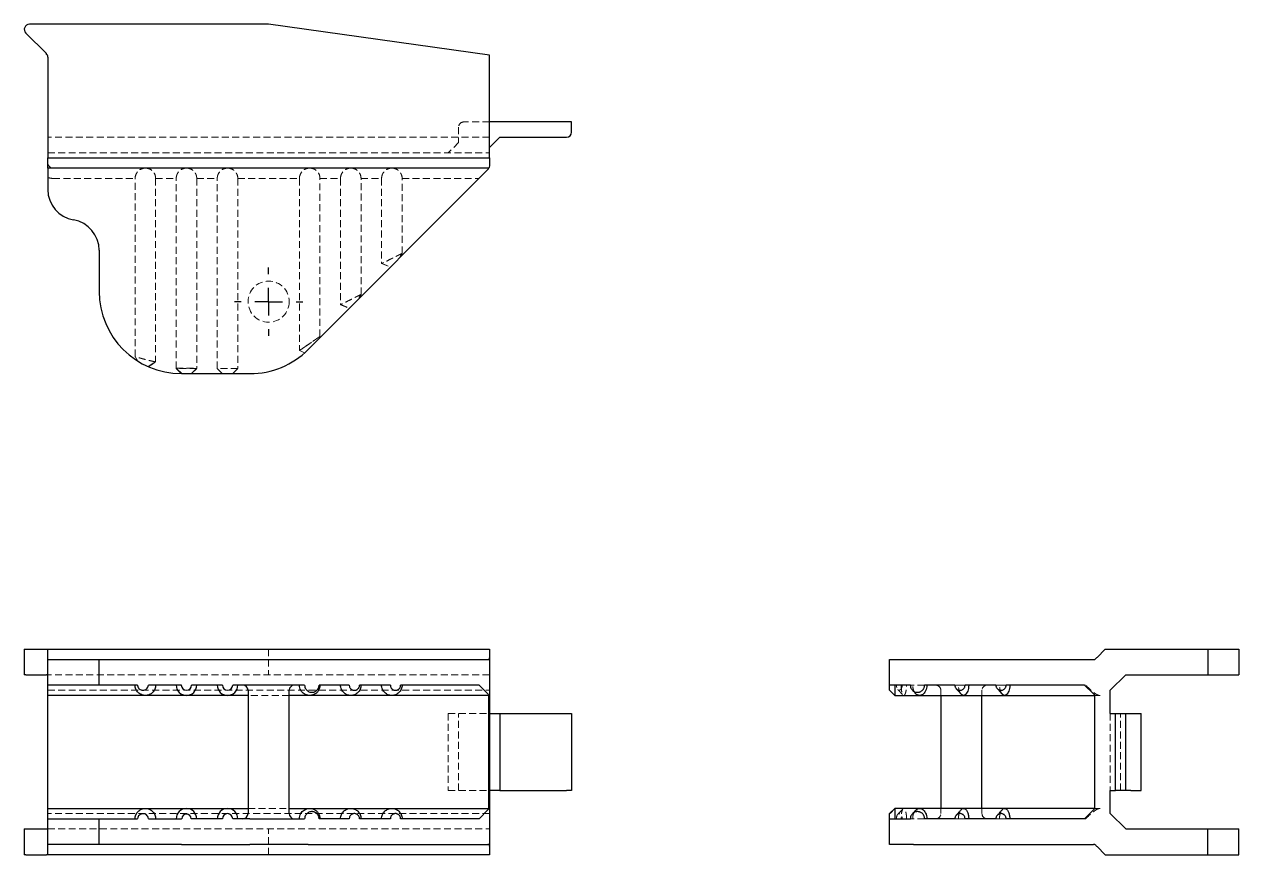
# Model space of a CAD drawing. Header units: millimetres. Extents: x 33 to 255, y 38 to 190.
import ezdxf

# ---------------------------------------------------------------- set-up
doc = ezdxf.new("R2010")
doc.units = ezdxf.units.MM
doc.linetypes.add('HIDDEN', pattern=[1.905, 1.27, -0.635])
doc.layers.add('10', color=7, linetype='Continuous')

# ---------------------------------------------------------------- blocks, each defined once
blk = doc.blocks.new('SW_CENTERMARKSYMBOL_0')
at = {"layer": '10', "color": 0}
for p, q in [((0, 5), (0, 6.25)), ((0, 0), (0, 2.5)), ((-5, 0), (-6.25, 0)), ((0, 0), (-2.5, 0)), ((0, 0), (0, -2.5)), ((0, 0), (2.5, 0)), ((5, 0), (6.25, 0)), ((0, -5), (0, -6.25))]:
    blk.add_line(p, q, dxfattribs=at)

msp = doc.modelspace()

# ---------------------------------------------------------------- linework, layer by layer
at = {"color": 7, "linetype": 'Continuous', "lineweight": 25}
for p, q in [((77.65, 189.9), (33.94, 189.9)), ((117.99, 184.27), (77.65, 189.9)), ((33.27, 188.3), (37.03, 184.54)), ((117.99, 165.51), (117.99, 184.27)), ((37.3, 183.88), (37.3, 165.51)), ((133, 172.07), (117.99, 172.07)), ((133, 170.2), (133, 172.07)), ((117.99, 167.38), (119.87, 169.26)), ((119.87, 169.26), (132.06, 169.26)), ((37.3, 165.51), (117.99, 165.51)), ((37.3, 163.63), (37.3, 165.51)), ((117.99, 165.51), (117.99, 164.02)), ((117.9, 163.63), (37.3, 163.63)), ((37.3, 163.63), (37.3, 159.72)), ((84.86, 130.5), (117.71, 163.35)), ((46.68, 148.62), (46.68, 141.11)), ((53.73, 128.39), (53.73, 128.39)), ((55.64, 127.37), (55.64, 127.37)), ((61.7, 126.1), (74.24, 126.1)), ((33, 75.76), (33, 71.07)), ((33, 75.76), (33.27, 75.76)), ((33.27, 75.76), (37.03, 75.76)), ((37.03, 75.76), (37.3, 75.76)), ((37.3, 75.76), (117.99, 75.76)), ((37.3, 73.89), (37.3, 75.76)), ((117.99, 75.76), (117.99, 74.28)), ((230.51, 75.76), (229.02, 74.28)), ((230.51, 75.76), (249.27, 75.76)), ((249.27, 75.76), (249.27, 71.07)), ((249.27, 75.76), (254.9, 75.76)), ((254.9, 75.76), (254.9, 71.07)), ((37.3, 69.2), (37.3, 73.89)), ((37.3, 73.89), (41.99, 73.89)), ((41.99, 73.89), (46.68, 73.89)), ((46.68, 69.2), (46.68, 73.89)), ((46.68, 73.89), (61.7, 73.89)), ((61.7, 73.89), (74.24, 73.89)), ((74.24, 73.89), (84.86, 73.89)), ((84.86, 73.89), (117.71, 73.89)), ((117.71, 73.89), (117.9, 73.89)), ((117.99, 74.28), (117.99, 39.72)), ((191.1, 69.2), (191.1, 73.89)), ((191.1, 73.89), (195.5, 73.89)), ((195.5, 73.89), (228.35, 73.89)), ((228.35, 73.89), (228.63, 73.89)), ((33.27, 71.07), (33, 71.07)), ((33.27, 71.07), (37.03, 71.07)), ((37.3, 71.07), (37.03, 71.07)), ((231.44, 68.26), (234.26, 71.07)), ((234.26, 71.07), (249.27, 71.07)), ((249.27, 71.07), (254.9, 71.07)), ((41.99, 69.2), (37.3, 69.2)), ((46.68, 69.2), (41.99, 69.2)), ((53.71, 69.2), (46.68, 69.2)), ((61.7, 69.2), (55.67, 69.2)), ((69.2, 69.2), (63.57, 69.2)), ((74.24, 69.2), (71.08, 69.2)), ((84.23, 69.2), (74.24, 69.2)), ((92.38, 69.2), (86.86, 69.2)), ((99.89, 69.2), (94.26, 69.2)), ((116.11, 69.2), (101.76, 69.2)), ((116.11, 69.2), (117.71, 67.6)), ((194.91, 69.2), (191.1, 69.2)), ((191.1, 68.26), (191.1, 69.2)), ((192.04, 69.2), (192.04, 67.32)), ((203.02, 69.2), (197.5, 69.2)), ((210.53, 69.2), (204.9, 69.2)), ((226.75, 69.2), (212.4, 69.2)), ((226.75, 69.2), (228.35, 67.6)), ((38.24, 67.32), (37.3, 67.32)), ((37.3, 46.68), (37.3, 67.32)), ((55.13, 67.32), (38.24, 67.32)), ((62.63, 67.32), (55.13, 67.32)), ((70.14, 67.32), (62.63, 67.32)), ((73.89, 67.32), (70.14, 67.32)), ((73.89, 68.26), (73.89, 45.74)), ((81.4, 45.74), (81.4, 68.26)), ((85.15, 67.32), (81.4, 67.32)), ((92.66, 67.32), (85.15, 67.32)), ((100.16, 67.32), (92.66, 67.32)), ((117.9, 67.32), (100.16, 67.32)), ((117.9, 46.68), (117.9, 67.32)), ((191.1, 68.26), (192.04, 67.32)), ((192.04, 67.32), (196.61, 67.32)), ((195.9, 67.62), (195.77, 67.8)), ((196.61, 67.32), (204.62, 67.32)), ((200.48, 67.32), (200.48, 46.68)), ((204.62, 67.32), (212.13, 67.32)), ((207.99, 46.68), (207.99, 67.32)), ((212.13, 67.32), (228.63, 67.32)), ((228.63, 46.68), (228.63, 67.32)), ((231.44, 64.04), (231.44, 68.26)), ((117.99, 64.04), (119.87, 64.04)), ((119.87, 64.04), (119.87, 49.96)), ((119.87, 64.04), (132.06, 64.04)), ((132.06, 64.04), (133, 64.04)), ((133, 64.04), (133, 49.96)), ((231.44, 64.04), (232.38, 64.04)), ((232.38, 49.96), (232.38, 64.04)), ((232.38, 64.04), (234.26, 64.04)), ((234.26, 49.96), (234.26, 64.04)), ((234.26, 64.04), (235.2, 64.04)), ((235.2, 64.04), (237.07, 64.04)), ((237.07, 49.96), (237.07, 64.04)), ((119.87, 49.96), (117.99, 49.96)), ((119.87, 49.96), (132.06, 49.96)), ((133, 49.96), (132.06, 49.96)), ((231.44, 45.74), (231.44, 49.96)), ((231.44, 49.96), (232.38, 49.96)), ((234.26, 49.96), (232.38, 49.96)), ((235.2, 49.96), (234.26, 49.96)), ((235.2, 49.96), (237.07, 49.96)), ((37.3, 46.68), (38.24, 46.68)), ((38.24, 46.68), (55.13, 46.68)), ((55.13, 46.68), (62.63, 46.68)), ((62.63, 46.68), (70.14, 46.68)), ((70.14, 46.68), (73.89, 46.68)), ((81.4, 46.68), (85.15, 46.68)), ((85.15, 46.68), (92.66, 46.68)), ((92.66, 46.68), (100.16, 46.68)), ((100.16, 46.68), (117.9, 46.68)), ((192.04, 46.68), (191.1, 45.74)), ((196.6, 46.68), (192.04, 46.68)), ((192.04, 46.68), (192.04, 44.8)), ((204.63, 46.68), (196.6, 46.68)), ((212.13, 46.68), (204.63, 46.68)), ((228.63, 46.68), (212.13, 46.68)), ((37.3, 40.11), (37.3, 44.8)), ((37.3, 44.8), (41.99, 44.8)), ((41.99, 44.8), (46.68, 44.8)), ((46.68, 40.11), (46.68, 44.8)), ((46.68, 44.8), (53.71, 44.8)), ((55.67, 44.8), (61.7, 44.8)), ((61.77, 44.8), (61.7, 44.8)), ((69.2, 44.8), (63.49, 44.8)), ((74.24, 44.8), (71.08, 44.8)), ((74.24, 44.8), (84.23, 44.8)), ((92.38, 44.8), (86.86, 44.8)), ((99.89, 44.8), (94.26, 44.8)), ((116.11, 44.8), (101.76, 44.8)), ((117.71, 46.4), (116.11, 44.8)), ((191.1, 44.8), (191.1, 45.74)), ((191.1, 40.11), (191.1, 44.8)), ((191.1, 44.8), (194.91, 44.8)), ((195.75, 46.22), (195.9, 46.39)), ((203.02, 44.8), (197.5, 44.8)), ((210.53, 44.8), (204.9, 44.8)), ((226.75, 44.8), (212.4, 44.8)), ((228.35, 46.4), (226.75, 44.8)), ((234.26, 42.93), (231.44, 45.74)), ((33, 42.93), (33, 38.24)), ((33, 42.93), (33.27, 42.93)), ((33.27, 42.93), (37.03, 42.93)), ((37.03, 42.93), (37.3, 42.93)), ((234.26, 42.93), (249.27, 42.93)), ((249.27, 38.24), (249.27, 42.93)), ((249.27, 42.93), (254.9, 42.93)), ((254.9, 38.24), (254.9, 42.93)), ((41.99, 40.11), (37.3, 40.11)), ((37.3, 38.24), (37.3, 40.11)), ((46.68, 40.11), (41.99, 40.11)), ((61.7, 40.11), (46.68, 40.11)), ((61.7, 40.11), (74.24, 40.11)), ((84.86, 40.11), (74.24, 40.11)), ((84.86, 40.11), (117.71, 40.11)), ((117.9, 40.11), (117.71, 40.11)), ((195.5, 40.11), (191.1, 40.11)), ((195.5, 40.11), (228.35, 40.11)), ((228.63, 40.11), (228.35, 40.11)), ((33.27, 38.24), (33, 38.24)), ((33.27, 38.24), (37.03, 38.24)), ((37.3, 38.24), (37.03, 38.24)), ((117.99, 38.24), (37.3, 38.24)), ((117.99, 39.72), (117.99, 38.24)), ((229.02, 39.72), (230.51, 38.24)), ((230.51, 38.24), (249.27, 38.24)), ((249.27, 38.24), (254.9, 38.24))]:
    msp.add_line(p, q, dxfattribs=at)
at = {"color": 7, "linetype": 'HIDDEN', "lineweight": 18}
for p, q in [((112.36, 171.13), (112.36, 168.32)), ((117.99, 172.07), (113.3, 172.07)), ((117.99, 169.26), (37.3, 169.26)), ((37.3, 166.44), (117.99, 166.44)), ((112.36, 168.32), (110.48, 166.44)), ((38.24, 161.75), (53.25, 161.75)), ((53.25, 129.21), (53.25, 161.75)), ((57, 161.75), (57, 128.23)), ((57, 161.75), (60.76, 161.75)), ((60.76, 127.04), (60.76, 161.75)), ((64.51, 161.75), (64.51, 127.04)), ((64.51, 161.75), (68.26, 161.75)), ((68.26, 127.04), (68.26, 161.75)), ((72.02, 161.75), (72.02, 127.04)), ((72.02, 161.75), (83.27, 161.75)), ((83.27, 161.75), (83.27, 130.34)), ((87.03, 132.91), (87.03, 161.75)), ((87.03, 161.75), (90.78, 161.75)), ((90.78, 161.75), (90.78, 138.69)), ((94.53, 140.56), (94.53, 161.75)), ((94.53, 161.75), (98.29, 161.75)), ((98.29, 161.75), (98.29, 146.19)), ((102.04, 148.07), (102.04, 161.75)), ((102.04, 161.75), (116.11, 161.75)), ((98.31, 146.21), (99.91, 145.55)), ((90.81, 138.71), (92.4, 138.04)), ((53.25, 129.21), (53.71, 128.4)), ((53.29, 129.2), (53.73, 128.39)), ((83.27, 130.34), (83.27, 130.34)), ((55.64, 127.37), (56.97, 128.25)), ((57, 128.23), (57, 128.23)), ((60.76, 127.08), (64.51, 127.08)), ((61.77, 126.1), (60.76, 127.08)), ((64.51, 127.04), (60.76, 127.04)), ((60.76, 127.04), (61.7, 126.1)), ((64.51, 127.08), (63.49, 126.1)), ((63.57, 126.1), (64.51, 127.04)), ((72.02, 127.04), (68.26, 127.04)), ((68.26, 127.04), (69.2, 126.1)), ((71.08, 126.1), (72.02, 127.04)), ((77.65, 75.76), (77.65, 71.07)), ((117.99, 71.07), (37.3, 71.07)), ((195.34, 69.2), (194.91, 69.2)), ((197.5, 69.2), (195.34, 69.2)), ((203.69, 69.2), (203.02, 69.2)), ((204.9, 69.2), (203.69, 69.2)), ((205.41, 69.2), (205.56, 69.2)), ((211.19, 69.2), (210.53, 69.2)), ((212.4, 69.2), (211.19, 69.2)), ((212.92, 69.2), (213.07, 69.2)), ((226.91, 69.2), (226.75, 69.2)), ((37.3, 68.26), (117.99, 68.26)), ((81.4, 67.32), (73.89, 67.32)), ((200.48, 68.26), (200.48, 67.32)), ((207.99, 67.32), (207.99, 68.26)), ((228.63, 67.32), (229.57, 67.32)), ((110.48, 64.04), (110.48, 49.96)), ((110.48, 64.04), (117.99, 64.04)), ((112.36, 49.96), (112.36, 64.04)), ((231.44, 64.04), (231.44, 49.96)), ((233.32, 49.96), (233.32, 64.04)), ((110.48, 49.96), (117.99, 49.96)), ((73.89, 46.68), (81.4, 46.68)), ((192.08, 46.68), (191.1, 45.66)), ((192.08, 46.68), (192.08, 44.8)), ((200.48, 46.68), (200.48, 45.74)), ((207.99, 45.74), (207.99, 46.68)), ((229.57, 46.68), (228.63, 46.68)), ((117.99, 45.74), (37.3, 45.74)), ((194.91, 44.8), (195.34, 44.8)), ((197.5, 44.8), (195.34, 44.8)), ((197.91, 44.8), (197.5, 44.8)), ((203.02, 44.8), (203.69, 44.8)), ((204.9, 44.8), (203.69, 44.8)), ((210.53, 44.8), (211.19, 44.8)), ((212.4, 44.8), (211.19, 44.8)), ((213.07, 44.8), (212.88, 44.8)), ((226.75, 44.8), (226.91, 44.8)), ((37.3, 42.93), (117.99, 42.93)), ((77.65, 38.24), (77.65, 42.93))]:
    msp.add_line(p, q, dxfattribs=at)
at = {"color": 7, "linetype": 'HIDDEN', "lineweight": 18, "flags": 128}
for points in [[(101.76, 147.4), (101.92, 147.78), (102.04, 148.07)], [(98.29, 146.19), (99.18, 145.82), (99.89, 145.53)], [(98.31, 146.21), (99.11, 145.88), (99.9, 145.54)], [(94.26, 139.9), (94.41, 140.27), (94.53, 140.56)], [(90.78, 138.69), (91.68, 138.31), (92.38, 138.02)], [(90.8, 138.71), (91.6, 138.37), (92.4, 138.04)], [(86.86, 132.5), (86.95, 132.73), (87.03, 132.91)], [(87.03, 132.91), (86.93, 132.68), (86.86, 132.5)], [(53.71, 128.4), (53.45, 128.85), (53.25, 129.21)], [(83.27, 130.34), (83.81, 130.1), (84.23, 129.91)], [(84.23, 129.91), (83.7, 130.15), (83.27, 130.34)], [(55.67, 127.37), (56.42, 127.85), (57, 128.23)], [(57, 128.23), (56.26, 127.75), (55.67, 127.37)]]:
    msp.add_lwpolyline(points, dxfattribs=at)
at = {"color": 7, "linetype": 'HIDDEN', "lineweight": 18}
msp.add_circle((77.65, 139.24), 3.75, dxfattribs=at)
at = {"color": 7, "linetype": 'Continuous', "lineweight": 25}
for centre, radius, start, end in [((33.94, 188.96), 0.938, 90, 225), ((36.36, 183.88), 0.938, 0, 45), ((132.06, 170.2), 0.938, 270, 0), ((117.05, 164.02), 0.938, 315, 335.5302), ((42.93, 159.72), 5.63, 180, 260.4059), ((41.06, 148.62), 5.63, 0, 80.4059), ((61.7, 141.11), 15.01, 180, 270), ((74.24, 141.11), 15.01, 270, 315), ((62.63, 69.2), 1.88, 180, 0), ((62.63, 69.2), 0.938, 180, 0), ((70.14, 69.2), 1.88, 180, 0), ((70.14, 69.2), 0.938, 180, 0), ((72.95, 68.26), 0.938, 0, 90), ((82.34, 68.26), 0.938, 90, 180), ((62.63, 44.8), 1.88, 0, 180), ((70.14, 44.8), 1.88, 0, 180), ((62.63, 44.8), 0.861, 0, 180), ((70.14, 44.8), 0.938, 0, 180), ((72.95, 45.74), 0.938, 270, 0), ((82.34, 45.74), 0.938, 180, 270)]:
    msp.add_arc(centre, radius, start, end, dxfattribs=at)
at = {"color": 7, "linetype": 'HIDDEN', "lineweight": 18}
for centre, radius, start, end in [((113.3, 171.13), 0.938, 90, 180), ((38.24, 164.57), 0.938, 180, 270), ((38.24, 164.57), 2.81, 250.5288, 270), ((199.54, 68.26), 0.938, 0, 90), ((208.93, 68.26), 0.938, 90, 180), ((199.54, 45.74), 0.938, 270, 0), ((208.93, 45.74), 0.938, 180, 270)]:
    msp.add_arc(centre, radius, start, end, dxfattribs=at)
for points, knots in [([(53.25, 161.75), (53.25, 161.97), (53.29, 162.21), (53.48, 162.67), (53.62, 162.9), (53.98, 163.26), (54.21, 163.41), (54.67, 163.59), (54.91, 163.63), (55.13, 163.63)], [0, 0, 0, 0, 0.25, 0.25, 0.5, 0.5, 0.75, 0.75, 1, 1, 1, 1]), ([(55.13, 163.63), (55.35, 163.63), (55.59, 163.59), (56.05, 163.41), (56.27, 163.26), (56.64, 162.9), (56.78, 162.67), (56.96, 162.21), (57, 161.97), (57, 161.75)], [0, 0, 0, 0, 0.25, 0.25, 0.5, 0.5, 0.75, 0.75, 1, 1, 1, 1]), ([(60.76, 161.75), (60.76, 161.97), (60.8, 162.21), (60.98, 162.67), (61.12, 162.9), (61.49, 163.26), (61.71, 163.41), (62.17, 163.59), (62.41, 163.63), (62.63, 163.63)], [0, 0, 0, 0, 0.25, 0.25, 0.5, 0.5, 0.75, 0.75, 1, 1, 1, 1]), ([(62.63, 163.63), (62.86, 163.63), (63.09, 163.59), (63.56, 163.41), (63.78, 163.26), (64.14, 162.9), (64.29, 162.67), (64.47, 162.21), (64.51, 161.97), (64.51, 161.75)], [0, 0, 0, 0, 0.25, 0.25, 0.5, 0.5, 0.75, 0.75, 1, 1, 1, 1]), ([(68.26, 161.75), (68.26, 161.97), (68.3, 162.21), (68.49, 162.67), (68.63, 162.9), (69, 163.26), (69.22, 163.41), (69.68, 163.59), (69.92, 163.63), (70.14, 163.63)], [0, 0, 0, 0, 0.25, 0.25, 0.5, 0.5, 0.75, 0.75, 1, 1, 1, 1]), ([(70.14, 163.63), (70.36, 163.63), (70.6, 163.59), (71.06, 163.41), (71.28, 163.26), (71.65, 162.9), (71.79, 162.67), (71.98, 162.21), (72.02, 161.97), (72.02, 161.75)], [0, 0, 0, 0, 0.25, 0.25, 0.5, 0.5, 0.75, 0.75, 1, 1, 1, 1]), ([(83.27, 161.75), (83.27, 161.97), (83.32, 162.21), (83.5, 162.67), (83.64, 162.9), (84.01, 163.26), (84.23, 163.41), (84.69, 163.59), (84.93, 163.63), (85.15, 163.63)], [0, 0, 0, 0, 0.25, 0.25, 0.5, 0.5, 0.75, 0.75, 1, 1, 1, 1]), ([(85.15, 163.63), (85.37, 163.63), (85.61, 163.59), (86.07, 163.41), (86.29, 163.26), (86.66, 162.9), (86.8, 162.67), (86.99, 162.21), (87.03, 161.97), (87.03, 161.75)], [0, 0, 0, 0, 0.25, 0.25, 0.5, 0.5, 0.75, 0.75, 1, 1, 1, 1]), ([(90.78, 161.75), (90.78, 161.97), (90.82, 162.21), (91, 162.67), (91.15, 162.9), (91.51, 163.26), (91.74, 163.41), (92.2, 163.59), (92.44, 163.63), (92.66, 163.63)], [0, 0, 0, 0, 0.25, 0.25, 0.5, 0.5, 0.75, 0.75, 1, 1, 1, 1]), ([(92.66, 163.63), (92.88, 163.63), (93.12, 163.59), (93.58, 163.41), (93.8, 163.26), (94.17, 162.9), (94.31, 162.67), (94.49, 162.21), (94.53, 161.97), (94.53, 161.75)], [0, 0, 0, 0, 0.25, 0.25, 0.5, 0.5, 0.75, 0.75, 1, 1, 1, 1]), ([(98.29, 161.75), (98.29, 161.97), (98.33, 162.21), (98.51, 162.67), (98.65, 162.9), (99.02, 163.26), (99.24, 163.41), (99.7, 163.59), (99.94, 163.63), (100.16, 163.63)], [0, 0, 0, 0, 0.25, 0.25, 0.5, 0.5, 0.75, 0.75, 1, 1, 1, 1]), ([(100.16, 163.63), (100.38, 163.63), (100.62, 163.59), (101.08, 163.41), (101.31, 163.26), (101.67, 162.9), (101.82, 162.67), (102, 162.21), (102.04, 161.97), (102.04, 161.75)], [0, 0, 0, 0, 0.25, 0.25, 0.5, 0.5, 0.75, 0.75, 1, 1, 1, 1]), ([(102.04, 148.07), (102.04, 148.07), (102.03, 148.06), (101.97, 148.03), (101.93, 148.01), (101.78, 147.94), (101.63, 147.86), (101.36, 147.73), (101.26, 147.68), (101.06, 147.58), (100.96, 147.53), (100.74, 147.42), (100.62, 147.36), (100.39, 147.25), (100.28, 147.19), (99.93, 147.01), (99.7, 146.9), (99.26, 146.68), (99.05, 146.57), (98.78, 146.44), (98.7, 146.4), (98.56, 146.33), (98.5, 146.3), (98.39, 146.25), (98.35, 146.23), (98.3, 146.2), (98.29, 146.19), (98.29, 146.19)], [0, 0, 0, 0, 0.0625, 0.0625, 0.125, 0.125, 0.25, 0.25, 0.3125, 0.3125, 0.375, 0.375, 0.4375, 0.4375, 0.5, 0.5, 0.625, 0.625, 0.75, 0.75, 0.8125, 0.8125, 0.875, 0.875, 0.9375, 0.9375, 1, 1, 1, 1]), ([(101.69, 147.33), (101.69, 147.37), (101.7, 147.42), (101.72, 147.52), (101.75, 147.61), (101.8, 147.71), (101.86, 147.82), (101.93, 147.95), (101.98, 148.02), (102, 148.05)], [0, 0, 0, 0, 0.1875738, 0.2846587, 0.3880355, 0.5032676, 0.6376845, 0.8000041, 1, 1, 1, 1]), ([(101.7, 147.34), (101.7, 147.37), (101.7, 147.42), (101.73, 147.53), (101.76, 147.62), (101.81, 147.72), (101.87, 147.83), (101.94, 147.95), (101.98, 148.02), (102.01, 148.06)], [0, 0, 0, 0, 0.187839, 0.285307, 0.389091, 0.504611, 0.639048, 0.800972, 1, 1, 1, 1]), ([(94.53, 140.56), (94.53, 140.56), (94.52, 140.56), (94.47, 140.53), (94.43, 140.51), (94.27, 140.43), (94.12, 140.36), (93.86, 140.22), (93.76, 140.18), (93.56, 140.07), (93.45, 140.02), (93.23, 139.91), (93.12, 139.85), (92.89, 139.74), (92.77, 139.68), (92.42, 139.51), (92.19, 139.39), (91.75, 139.17), (91.55, 139.07), (91.28, 138.94), (91.2, 138.89), (91.05, 138.82), (90.99, 138.79), (90.89, 138.74), (90.85, 138.72), (90.79, 138.69), (90.78, 138.69), (90.78, 138.69)], [0, 0, 0, 0, 0.0625, 0.0625, 0.125, 0.125, 0.25, 0.25, 0.3125, 0.3125, 0.375, 0.375, 0.4375, 0.4375, 0.5, 0.5, 0.625, 0.625, 0.75, 0.75, 0.8125, 0.8125, 0.875, 0.875, 0.9375, 0.9375, 1, 1, 1, 1]), ([(94.19, 139.83), (94.19, 139.87), (94.2, 139.92), (94.22, 140.02), (94.26, 140.11), (94.3, 140.21), (94.36, 140.32), (94.44, 140.44), (94.48, 140.51), (94.5, 140.55)], [0, 0, 0, 0, 0.187839, 0.285307, 0.389091, 0.504611, 0.639048, 0.800972, 1, 1, 1, 1]), ([(94.19, 139.83), (94.19, 139.86), (94.19, 139.91), (94.22, 140.01), (94.25, 140.1), (94.29, 140.21), (94.36, 140.32), (94.43, 140.44), (94.47, 140.51), (94.5, 140.55)], [0, 0, 0, 0, 0.187574, 0.284659, 0.388036, 0.503268, 0.637685, 0.800004, 1, 1, 1, 1]), ([(87.03, 132.91), (87.03, 132.91), (87, 132.89), (86.89, 132.81), (86.81, 132.75), (86.61, 132.62), (86.49, 132.53), (86.24, 132.36), (86.1, 132.26), (85.81, 132.06), (85.66, 131.95), (85.35, 131.74), (85.19, 131.63), (84.73, 131.31), (84.42, 131.1), (84.14, 130.9)], [0, 0, 0, 0, 0.125, 0.125, 0.25, 0.25, 0.375, 0.375, 0.5, 0.5, 0.625, 0.625, 0.75, 0.75, 1, 1, 1, 1]), ([(84.14, 130.9), (84.28, 131), (84.43, 131.1), (84.73, 131.31), (84.88, 131.42), (85.35, 131.74), (85.66, 131.96), (86.1, 132.26), (86.24, 132.36), (86.49, 132.53), (86.61, 132.62), (86.81, 132.75), (86.89, 132.81), (87, 132.89), (87.03, 132.91), (87.03, 132.91)], [0, 0, 0, 0, 0.125, 0.125, 0.25, 0.25, 0.5, 0.5, 0.625, 0.625, 0.75, 0.75, 0.875, 0.875, 1, 1, 1, 1]), ([(57, 128.23), (57, 128.23), (56.99, 128.24), (56.94, 128.25), (56.91, 128.26), (56.81, 128.28), (56.75, 128.29), (56.61, 128.32), (56.53, 128.34), (56.27, 128.4), (56.06, 128.45), (55.72, 128.53), (55.6, 128.56), (55.36, 128.62), (55.24, 128.65), (55, 128.71), (54.88, 128.74), (54.64, 128.81), (54.53, 128.84), (54.3, 128.9), (54.19, 128.93), (53.99, 128.99), (53.9, 129.01), (53.64, 129.09), (53.5, 129.13), (53.35, 129.18), (53.31, 129.19), (53.26, 129.2), (53.25, 129.21), (53.25, 129.21)], [0, 0, 0, 0, 0.0625, 0.0625, 0.125, 0.125, 0.1875, 0.1875, 0.25, 0.25, 0.375, 0.375, 0.4375, 0.4375, 0.5, 0.5, 0.5625, 0.5625, 0.625, 0.625, 0.6875, 0.6875, 0.75, 0.75, 0.875, 0.875, 0.9375, 0.9375, 1, 1, 1, 1]), ([(84.14, 130.9), (84.02, 130.82), (83.91, 130.74), (83.7, 130.6), (83.6, 130.54), (83.45, 130.44), (83.38, 130.4), (83.3, 130.35), (83.27, 130.34), (83.27, 130.34)], [0, 0, 0, 0, 0.25, 0.25, 0.5, 0.5, 0.75, 0.75, 1, 1, 1, 1]), ([(55.63, 127.38), (55.64, 127.37), (55.67, 127.37), (55.67, 127.37), (55.67, 127.37)], [0, 0, 0, 0, 0.664981, 1, 1, 1, 1]), ([(193.4, 69.2), (193.4, 69.13), (193.4, 69.06), (193.38, 68.94), (193.37, 68.87), (193.31, 68.7), (193.27, 68.6), (193.16, 68.44), (193.1, 68.38), (192.97, 68.3), (192.91, 68.28), (192.78, 68.28), (192.72, 68.3), (192.61, 68.37), (192.56, 68.43), (192.47, 68.59), (192.43, 68.7), (192.38, 68.93), (192.37, 69.06), (192.37, 69.2)], [0, 0, 0, 0, 0.0625, 0.0625, 0.125, 0.125, 0.25, 0.25, 0.375, 0.375, 0.5, 0.5, 0.625, 0.625, 0.75, 0.75, 0.875, 0.875, 1, 1, 1, 1]), ([(193.23, 69.2), (193.23, 69.07), (193.24, 68.95), (193.25, 68.7), (193.26, 68.58), (193.28, 68.35), (193.29, 68.24), (193.32, 68.04), (193.34, 67.94), (193.4, 67.69), (193.45, 67.55), (193.53, 67.41), (193.56, 67.38), (193.62, 67.33), (193.65, 67.32), (193.71, 67.32), (193.74, 67.33), (193.81, 67.38), (193.84, 67.42), (193.9, 67.51), (193.93, 67.56), (193.99, 67.7), (194.01, 67.77), (194.09, 68.03), (194.13, 68.24), (194.18, 68.58), (194.19, 68.7), (194.2, 68.94), (194.21, 69.07), (194.21, 69.2)], [0, 0, 0, 0, 0.0625, 0.0625, 0.125, 0.125, 0.1875, 0.1875, 0.25, 0.25, 0.375, 0.375, 0.4375, 0.4375, 0.5, 0.5, 0.5625, 0.5625, 0.625, 0.625, 0.6875, 0.6875, 0.75, 0.75, 0.875, 0.875, 0.9375, 0.9375, 1, 1, 1, 1]), ([(195.77, 67.8), (195.7, 67.88), (195.54, 68.07), (195.4, 68.53), (195.34, 68.94), (195.34, 69.16), (195.34, 69.2)], [0, 0, 0, 0, 0.247981, 0.603543, 0.930366, 1, 1, 1, 1]), ([(204.14, 67.62), (204.08, 67.7), (203.92, 67.89), (203.76, 68.4), (203.69, 68.89), (203.69, 69.15), (203.69, 69.2)], [0, 0, 0, 0, 0.242546, 0.605468, 0.927154, 1, 1, 1, 1]), ([(211.65, 67.62), (211.58, 67.7), (211.43, 67.89), (211.26, 68.4), (211.2, 68.89), (211.19, 69.15), (211.19, 69.2)], [0, 0, 0, 0, 0.242546, 0.605468, 0.927154, 1, 1, 1, 1]), ([(229.57, 67.32), (229.43, 67.32), (229.29, 67.35), (229.03, 67.45), (228.91, 67.52), (228.57, 67.74), (228.35, 67.91), (227.72, 68.44), (227.31, 68.82), (226.91, 69.2)], [0, 0, 0, 0, 0.125, 0.125, 0.25, 0.25, 0.5, 0.5, 1, 1, 1, 1]), ([(192.6, 68.39), (192.76, 68.23), (193.08, 67.91), (193.4, 67.55), (193.56, 67.38)], [0, 0, 0, 0, 0.505779, 1, 1, 1, 1]), ([(193.56, 46.62), (193.4, 46.45), (193.08, 46.09), (192.76, 45.77), (192.6, 45.61)], [0, 0, 0, 0, 0.4941633, 1, 1, 1, 1]), ([(194.21, 44.8), (194.21, 44.93), (194.2, 45.05), (194.19, 45.3), (194.18, 45.42), (194.15, 45.65), (194.13, 45.75), (194.09, 45.96), (194.06, 46.05), (193.99, 46.31), (193.93, 46.45), (193.84, 46.58), (193.8, 46.62), (193.74, 46.67), (193.71, 46.68), (193.65, 46.68), (193.62, 46.67), (193.56, 46.62), (193.53, 46.59), (193.47, 46.5), (193.45, 46.44), (193.4, 46.31), (193.38, 46.23), (193.34, 46.06), (193.32, 45.96), (193.29, 45.76), (193.28, 45.65), (193.25, 45.42), (193.25, 45.3), (193.24, 45.06), (193.23, 44.93), (193.23, 44.8)], [0, 0, 0, 0, 0.0625, 0.0625, 0.125, 0.125, 0.1875, 0.1875, 0.25, 0.25, 0.375, 0.375, 0.4375, 0.4375, 0.5, 0.5, 0.5625, 0.5625, 0.625, 0.625, 0.6875, 0.6875, 0.75, 0.75, 0.8125, 0.8125, 0.875, 0.875, 0.9375, 0.9375, 1, 1, 1, 1]), ([(226.91, 44.8), (227.31, 45.18), (227.72, 45.56), (228.35, 46.09), (228.57, 46.26), (228.92, 46.48), (229.04, 46.55), (229.29, 46.65), (229.43, 46.68), (229.57, 46.68)], [0, 0, 0, 0, 0.5, 0.5, 0.75, 0.75, 0.875, 0.875, 1, 1, 1, 1]), ([(192.37, 44.8), (192.37, 44.94), (192.38, 45.07), (192.43, 45.3), (192.47, 45.41), (192.56, 45.57), (192.61, 45.63), (192.72, 45.71), (192.78, 45.72), (192.97, 45.72), (193.1, 45.64), (193.27, 45.4), (193.31, 45.3), (193.38, 45.07), (193.4, 44.94), (193.4, 44.8)], [0, 0, 0, 0, 0.125, 0.125, 0.25, 0.25, 0.375, 0.375, 0.5, 0.5, 0.75, 0.75, 0.875, 0.875, 1, 1, 1, 1]), ([(195.34, 44.8), (195.34, 44.98), (195.36, 45.35), (195.51, 45.83), (195.66, 46.12), (195.75, 46.22), (195.75, 46.22)], [0, 0, 0, 0, 0.320901, 0.644748, 0.992081, 1, 1, 1, 1]), ([(203.69, 44.8), (203.7, 45), (203.71, 45.39), (203.85, 45.91), (204, 46.25), (204.11, 46.36), (204.14, 46.39)], [0, 0, 0, 0, 0.299948, 0.588069, 0.894615, 1, 1, 1, 1]), ([(211.19, 44.8), (211.2, 45), (211.22, 45.39), (211.36, 45.91), (211.51, 46.25), (211.62, 46.36), (211.65, 46.39)], [0, 0, 0, 0, 0.299948, 0.588069, 0.894615, 1, 1, 1, 1])]:
    msp.add_open_spline(points, degree=3, knots=knots, dxfattribs=at)
at = {"color": 7, "linetype": 'Continuous', "lineweight": 25}
for points in [[(117.99, 164.02), (117.99, 163.89), (117.96, 163.75), (117.9, 163.63)], [(117.99, 74.28), (117.99, 74.14), (117.96, 74.01), (117.9, 73.89)], [(229.02, 74.28), (228.89, 74.14), (228.75, 74.01), (228.63, 73.89)], [(117.71, 67.6), (117.79, 67.52), (117.86, 67.42), (117.9, 67.32)], [(228.35, 67.6), (228.43, 67.52), (228.53, 67.42), (228.63, 67.32)], [(117.9, 46.68), (117.86, 46.58), (117.79, 46.48), (117.71, 46.4)], [(228.63, 46.68), (228.53, 46.58), (228.43, 46.48), (228.35, 46.4)], [(117.9, 40.11), (117.96, 39.99), (117.99, 39.86), (117.99, 39.72)], [(228.63, 40.11), (228.75, 39.99), (228.89, 39.86), (229.02, 39.72)]]:
    msp.add_open_spline(points, degree=3, dxfattribs=at)
for points, knots in [([(37.3, 67.32), (37.3, 67.32), (37.3, 67.35), (37.3, 67.45), (37.3, 67.52), (37.3, 67.74), (37.3, 67.91), (37.3, 68.44), (37.3, 68.82), (37.3, 69.2)], [0, 0, 0, 0, 0.125, 0.125, 0.25, 0.25, 0.5, 0.5, 1, 1, 1, 1]), ([(57, 69.2), (57, 69.07), (56.99, 68.95), (56.94, 68.7), (56.91, 68.58), (56.81, 68.35), (56.75, 68.24), (56.61, 68.04), (56.53, 67.94), (56.27, 67.69), (56.06, 67.55), (55.72, 67.41), (55.6, 67.38), (55.36, 67.33), (55.24, 67.32), (55, 67.32), (54.88, 67.33), (54.64, 67.38), (54.53, 67.42), (54.3, 67.51), (54.19, 67.56), (53.99, 67.7), (53.9, 67.77), (53.64, 68.03), (53.5, 68.24), (53.35, 68.58), (53.31, 68.7), (53.26, 68.94), (53.25, 69.07), (53.25, 69.2)], [0, 0, 0, 0, 0.0625, 0.0625, 0.125, 0.125, 0.1875, 0.1875, 0.25, 0.25, 0.375, 0.375, 0.4375, 0.4375, 0.5, 0.5, 0.5625, 0.5625, 0.625, 0.625, 0.6875, 0.6875, 0.75, 0.75, 0.875, 0.875, 0.9375, 0.9375, 1, 1, 1, 1]), ([(53.71, 69.2), (53.71, 69.13), (53.71, 69.06), (53.74, 68.94), (53.77, 68.87), (53.85, 68.7), (53.93, 68.6), (54.11, 68.44), (54.22, 68.38), (54.44, 68.3), (54.55, 68.28), (54.79, 68.28), (54.91, 68.3), (55.13, 68.37), (55.24, 68.43), (55.44, 68.59), (55.52, 68.7), (55.63, 68.93), (55.67, 69.06), (55.67, 69.2)], [0, 0, 0, 0, 0.0625, 0.0625, 0.125, 0.125, 0.25, 0.25, 0.375, 0.375, 0.5, 0.5, 0.625, 0.625, 0.75, 0.75, 0.875, 0.875, 1, 1, 1, 1]), ([(84.14, 67.62), (84.02, 67.69), (83.91, 67.78), (83.7, 68), (83.6, 68.12), (83.45, 68.4), (83.38, 68.55), (83.3, 68.86), (83.27, 69.03), (83.27, 69.2)], [0, 0, 0, 0, 0.25, 0.25, 0.5, 0.5, 0.75, 0.75, 1, 1, 1, 1]), ([(87.03, 69.2), (87.03, 69.01), (87, 68.82), (86.89, 68.46), (86.81, 68.3), (86.61, 68), (86.49, 67.87), (86.24, 67.66), (86.1, 67.57), (85.81, 67.43), (85.66, 67.38), (85.35, 67.32), (85.19, 67.31), (84.73, 67.34), (84.42, 67.44), (84.14, 67.62)], [0, 0, 0, 0, 0.125, 0.125, 0.25, 0.25, 0.375, 0.375, 0.5, 0.5, 0.625, 0.625, 0.75, 0.75, 1, 1, 1, 1]), ([(84.23, 69.2), (84.23, 69.07), (84.25, 68.95), (84.32, 68.72), (84.37, 68.62), (84.54, 68.34), (84.7, 68.2), (84.86, 68.1)], [0, 0, 0, 0, 0.25, 0.25, 0.5, 0.5, 1, 1, 1, 1]), ([(84.86, 68.1), (84.96, 68.03), (85.07, 67.98), (85.25, 67.93), (85.31, 67.92), (85.43, 67.9), (85.49, 67.9), (85.61, 67.89), (85.67, 67.9), (85.79, 67.91), (85.85, 67.93), (85.97, 67.96), (86.03, 67.98), (86.14, 68.03), (86.19, 68.06), (86.3, 68.12), (86.34, 68.16), (86.44, 68.24), (86.48, 68.28), (86.56, 68.37), (86.6, 68.42), (86.67, 68.52), (86.7, 68.57), (86.75, 68.68), (86.78, 68.74), (86.81, 68.85), (86.83, 68.91), (86.85, 69.05), (86.86, 69.12), (86.86, 69.2)], [0.000001, 0.000001, 0.000001, 0.000001, 0.280727, 0.280727, 0.42109, 0.42109, 0.561453, 0.561453, 0.701817, 0.701817, 0.84218, 0.84218, 0.982543, 0.982543, 1.122906, 1.122906, 1.263269, 1.263269, 1.403633, 1.403633, 1.543996, 1.543996, 1.684359, 1.684359, 1.824722, 1.824722, 1.965085, 1.965085, 2.138868, 2.138868, 2.138868, 2.138868]), ([(94.53, 69.2), (94.53, 69.07), (94.52, 68.94), (94.47, 68.68), (94.43, 68.56), (94.27, 68.21), (94.12, 68), (93.86, 67.75), (93.76, 67.67), (93.56, 67.55), (93.45, 67.49), (93.23, 67.41), (93.12, 67.37), (92.89, 67.33), (92.77, 67.32), (92.42, 67.32), (92.19, 67.36), (91.75, 67.54), (91.55, 67.66), (91.28, 67.92), (91.2, 68.01), (91.05, 68.21), (90.99, 68.32), (90.89, 68.56), (90.85, 68.68), (90.79, 68.93), (90.78, 69.07), (90.78, 69.2)], [0, 0, 0, 0, 0.0625, 0.0625, 0.125, 0.125, 0.25, 0.25, 0.3125, 0.3125, 0.375, 0.375, 0.4375, 0.4375, 0.5, 0.5, 0.625, 0.625, 0.75, 0.75, 0.8125, 0.8125, 0.875, 0.875, 0.9375, 0.9375, 1, 1, 1, 1]), ([(92.38, 69.2), (92.38, 69.18), (92.38, 69.16), (92.39, 69.07), (92.4, 69.01), (92.44, 68.88), (92.46, 68.81), (92.52, 68.69), (92.56, 68.64), (92.65, 68.54), (92.7, 68.49), (92.81, 68.41), (92.87, 68.37), (92.99, 68.32), (93.05, 68.29), (93.19, 68.27), (93.25, 68.26), (93.39, 68.26), (93.46, 68.27), (93.59, 68.29), (93.65, 68.32), (93.77, 68.37), (93.83, 68.41), (93.94, 68.49), (93.99, 68.54), (94.08, 68.64), (94.12, 68.69), (94.18, 68.81), (94.2, 68.88), (94.24, 69.01), (94.25, 69.07), (94.26, 69.16), (94.26, 69.18), (94.26, 69.2)], [0, 0, 0, 0, 0.058905, 0.058905, 0.274889, 0.274889, 0.490874, 0.490874, 0.706858, 0.706858, 0.922843, 0.922843, 1.138827, 1.138827, 1.354812, 1.354812, 1.570796, 1.570796, 1.786781, 1.786781, 2.002765, 2.002765, 2.21875, 2.21875, 2.434734, 2.434734, 2.650719, 2.650719, 2.866703, 2.866703, 3.082688, 3.082688, 3.141592, 3.141592, 3.141592, 3.141592]), ([(102.04, 69.2), (102.04, 69.07), (102.03, 68.94), (101.97, 68.68), (101.93, 68.56), (101.78, 68.21), (101.63, 68), (101.36, 67.75), (101.26, 67.67), (101.06, 67.55), (100.96, 67.49), (100.74, 67.41), (100.62, 67.37), (100.39, 67.33), (100.28, 67.32), (99.93, 67.32), (99.7, 67.36), (99.26, 67.54), (99.05, 67.66), (98.78, 67.92), (98.7, 68.01), (98.56, 68.21), (98.5, 68.32), (98.39, 68.56), (98.35, 68.68), (98.3, 68.93), (98.29, 69.07), (98.29, 69.2)], [0, 0, 0, 0, 0.0625, 0.0625, 0.125, 0.125, 0.25, 0.25, 0.3125, 0.3125, 0.375, 0.375, 0.4375, 0.4375, 0.5, 0.5, 0.625, 0.625, 0.75, 0.75, 0.8125, 0.8125, 0.875, 0.875, 0.9375, 0.9375, 1, 1, 1, 1]), ([(99.89, 69.2), (99.89, 69.18), (99.89, 69.16), (99.89, 69.07), (99.9, 69.01), (99.94, 68.88), (99.97, 68.81), (100.03, 68.69), (100.07, 68.64), (100.16, 68.54), (100.21, 68.49), (100.31, 68.41), (100.37, 68.37), (100.49, 68.32), (100.56, 68.29), (100.69, 68.27), (100.76, 68.26), (100.89, 68.26), (100.96, 68.27), (101.09, 68.29), (101.16, 68.32), (101.28, 68.37), (101.34, 68.41), (101.45, 68.49), (101.5, 68.54), (101.58, 68.64), (101.62, 68.69), (101.69, 68.81), (101.71, 68.88), (101.75, 69.01), (101.76, 69.07), (101.76, 69.16), (101.76, 69.18), (101.76, 69.2)], [0, 0, 0, 0, 0.058905, 0.058905, 0.274889, 0.274889, 0.490874, 0.490874, 0.706858, 0.706858, 0.922843, 0.922843, 1.138827, 1.138827, 1.354812, 1.354812, 1.570796, 1.570796, 1.786781, 1.786781, 2.002765, 2.002765, 2.21875, 2.21875, 2.434734, 2.434734, 2.650719, 2.650719, 2.866703, 2.866703, 3.082688, 3.082688, 3.141592, 3.141592, 3.141592, 3.141592]), ([(194.91, 69.2), (194.91, 69.07), (194.92, 68.95), (194.99, 68.72), (195.03, 68.62), (195.19, 68.34), (195.34, 68.2), (195.5, 68.1)], [0, 0, 0, 0, 0.25, 0.25, 0.5, 0.5, 1, 1, 1, 1]), ([(195.5, 68.1), (195.6, 68.03), (195.71, 67.98), (195.89, 67.93), (195.95, 67.92), (196.07, 67.9), (196.13, 67.9), (196.25, 67.89), (196.31, 67.9), (196.43, 67.91), (196.49, 67.93), (196.61, 67.96), (196.67, 67.98), (196.78, 68.03), (196.83, 68.06), (196.94, 68.12), (196.99, 68.16), (197.08, 68.24), (197.12, 68.28), (197.2, 68.37), (197.24, 68.42), (197.31, 68.52), (197.34, 68.57), (197.39, 68.68), (197.42, 68.74), (197.46, 68.85), (197.47, 68.91), (197.49, 69.05), (197.5, 69.12), (197.5, 69.2)], [0.000001, 0.000001, 0.000001, 0.000001, 0.280727, 0.280727, 0.42109, 0.42109, 0.561453, 0.561453, 0.701817, 0.701817, 0.84218, 0.84218, 0.982543, 0.982543, 1.122906, 1.122906, 1.263269, 1.263269, 1.403633, 1.403633, 1.543996, 1.543996, 1.684359, 1.684359, 1.824722, 1.824722, 1.965085, 1.965085, 2.138868, 2.138868, 2.138868, 2.138868]), ([(197.91, 69.2), (197.91, 69.01), (197.89, 68.82), (197.81, 68.46), (197.75, 68.3), (197.62, 68), (197.53, 67.87), (197.36, 67.66), (197.26, 67.57), (197.06, 67.43), (196.95, 67.38), (196.74, 67.32), (196.63, 67.31), (196.31, 67.34), (196.1, 67.44), (195.9, 67.62)], [0, 0, 0, 0, 0.125, 0.125, 0.25, 0.25, 0.375, 0.375, 0.5, 0.5, 0.625, 0.625, 0.75, 0.75, 1, 1, 1, 1]), ([(203.02, 69.2), (203.02, 69.18), (203.02, 69.16), (203.03, 69.07), (203.04, 69.01), (203.08, 68.88), (203.1, 68.81), (203.17, 68.69), (203.2, 68.64), (203.29, 68.54), (203.34, 68.49), (203.45, 68.41), (203.51, 68.37), (203.63, 68.32), (203.69, 68.29), (203.83, 68.27), (203.89, 68.26), (204.03, 68.26), (204.1, 68.27), (204.23, 68.29), (204.29, 68.32), (204.42, 68.37), (204.47, 68.41), (204.58, 68.49), (204.63, 68.54), (204.72, 68.64), (204.76, 68.69), (204.82, 68.81), (204.85, 68.88), (204.88, 69.01), (204.89, 69.07), (204.9, 69.16), (204.9, 69.18), (204.9, 69.2)], [0, 0, 0, 0, 0.058905, 0.058905, 0.274889, 0.274889, 0.490874, 0.490874, 0.706858, 0.706858, 0.922843, 0.922843, 1.138827, 1.138827, 1.354812, 1.354812, 1.570796, 1.570796, 1.786781, 1.786781, 2.002765, 2.002765, 2.21875, 2.21875, 2.434734, 2.434734, 2.650719, 2.650719, 2.866703, 2.866703, 3.082688, 3.082688, 3.141592, 3.141592, 3.141592, 3.141592]), ([(205.56, 69.2), (205.55, 69), (205.54, 68.61), (205.4, 68.09), (205.19, 67.67), (204.92, 67.38), (204.59, 67.29), (204.31, 67.37), (204.18, 67.57), (204.14, 67.62)], [0, 0, 0, 0, 0.139634, 0.273822, 0.416478, 0.573422, 0.746192, 0.929904, 1, 1, 1, 1]), ([(210.53, 69.2), (210.53, 69.18), (210.53, 69.16), (210.53, 69.07), (210.55, 69.01), (210.58, 68.88), (210.61, 68.81), (210.67, 68.69), (210.71, 68.64), (210.8, 68.54), (210.85, 68.49), (210.95, 68.41), (211.01, 68.37), (211.14, 68.32), (211.2, 68.29), (211.33, 68.27), (211.4, 68.26), (211.53, 68.26), (211.6, 68.27), (211.73, 68.29), (211.8, 68.32), (211.92, 68.37), (211.98, 68.41), (212.09, 68.49), (212.14, 68.54), (212.22, 68.64), (212.26, 68.69), (212.33, 68.81), (212.35, 68.88), (212.39, 69.01), (212.4, 69.07), (212.4, 69.16), (212.4, 69.18), (212.4, 69.2)], [0, 0, 0, 0, 0.058905, 0.058905, 0.274889, 0.274889, 0.490874, 0.490874, 0.706858, 0.706858, 0.922843, 0.922843, 1.138827, 1.138827, 1.354812, 1.354812, 1.570796, 1.570796, 1.786781, 1.786781, 2.002765, 2.002765, 2.21875, 2.21875, 2.434734, 2.434734, 2.650719, 2.650719, 2.866703, 2.866703, 3.082688, 3.082688, 3.141592, 3.141592, 3.141592, 3.141592]), ([(213.07, 69.2), (213.06, 69), (213.04, 68.61), (212.9, 68.09), (212.7, 67.67), (212.42, 67.38), (212.1, 67.29), (211.82, 67.37), (211.69, 67.57), (211.65, 67.62)], [0, 0, 0, 0, 0.139634, 0.273822, 0.416478, 0.573422, 0.746192, 0.929904, 1, 1, 1, 1]), ([(195.27, 68.28), (195.35, 68.2), (195.51, 68.04), (195.68, 67.86), (195.76, 67.77)], [0, 0, 0, 0, 0.502268, 1, 1, 1, 1]), ([(203.3, 68.53), (203.45, 68.37), (203.73, 68.08), (204.02, 67.74), (204.14, 67.59)], [0, 0, 0, 0, 0.571362, 1, 1, 1, 1]), ([(210.8, 68.53), (210.96, 68.37), (211.24, 68.08), (211.52, 67.74), (211.65, 67.59)], [0, 0, 0, 0, 0.571362, 1, 1, 1, 1]), ([(37.3, 44.8), (37.3, 45.18), (37.3, 45.56), (37.3, 46.09), (37.3, 46.26), (37.3, 46.48), (37.3, 46.55), (37.3, 46.65), (37.3, 46.68), (37.3, 46.68)], [0, 0, 0, 0, 0.5, 0.5, 0.75, 0.75, 0.875, 0.875, 1, 1, 1, 1]), ([(53.25, 44.8), (53.25, 44.93), (53.26, 45.05), (53.31, 45.3), (53.35, 45.42), (53.45, 45.65), (53.51, 45.75), (53.64, 45.96), (53.72, 46.05), (53.98, 46.31), (54.19, 46.45), (54.53, 46.58), (54.64, 46.62), (54.88, 46.67), (55, 46.68), (55.24, 46.68), (55.36, 46.67), (55.6, 46.62), (55.72, 46.59), (55.94, 46.5), (56.05, 46.44), (56.26, 46.31), (56.35, 46.23), (56.53, 46.06), (56.61, 45.96), (56.75, 45.76), (56.81, 45.65), (56.91, 45.42), (56.94, 45.3), (56.99, 45.06), (57, 44.93), (57, 44.8)], [0, 0, 0, 0, 0.0625, 0.0625, 0.125, 0.125, 0.1875, 0.1875, 0.25, 0.25, 0.375, 0.375, 0.4375, 0.4375, 0.5, 0.5, 0.5625, 0.5625, 0.625, 0.625, 0.6875, 0.6875, 0.75, 0.75, 0.8125, 0.8125, 0.875, 0.875, 0.9375, 0.9375, 1, 1, 1, 1]), ([(84.14, 46.39), (84.28, 46.47), (84.43, 46.54), (84.73, 46.64), (84.88, 46.67), (85.35, 46.69), (85.66, 46.64), (86.1, 46.43), (86.24, 46.34), (86.49, 46.13), (86.61, 46), (86.81, 45.7), (86.89, 45.54), (87, 45.18), (87.03, 45), (87.03, 44.8)], [0, 0, 0, 0, 0.125, 0.125, 0.25, 0.25, 0.5, 0.5, 0.625, 0.625, 0.75, 0.75, 0.875, 0.875, 1, 1, 1, 1]), ([(90.78, 44.8), (90.78, 44.93), (90.79, 45.06), (90.85, 45.32), (90.89, 45.44), (91.04, 45.79), (91.19, 46), (91.46, 46.25), (91.55, 46.33), (91.76, 46.45), (91.86, 46.51), (92.08, 46.59), (92.2, 46.63), (92.43, 46.67), (92.54, 46.68), (92.89, 46.68), (93.12, 46.64), (93.56, 46.46), (93.77, 46.34), (94.04, 46.08), (94.12, 45.99), (94.26, 45.79), (94.32, 45.68), (94.43, 45.44), (94.47, 45.32), (94.52, 45.07), (94.53, 44.93), (94.53, 44.8)], [0, 0, 0, 0, 0.0625, 0.0625, 0.125, 0.125, 0.25, 0.25, 0.3125, 0.3125, 0.375, 0.375, 0.4375, 0.4375, 0.5, 0.5, 0.625, 0.625, 0.75, 0.75, 0.8125, 0.8125, 0.875, 0.875, 0.9375, 0.9375, 1, 1, 1, 1]), ([(98.29, 44.8), (98.29, 44.93), (98.3, 45.06), (98.35, 45.32), (98.39, 45.44), (98.55, 45.79), (98.7, 46), (98.96, 46.25), (99.06, 46.33), (99.26, 46.45), (99.37, 46.51), (99.59, 46.59), (99.7, 46.63), (99.93, 46.67), (100.05, 46.68), (100.4, 46.68), (100.63, 46.64), (101.07, 46.46), (101.27, 46.34), (101.54, 46.08), (101.62, 45.99), (101.77, 45.79), (101.83, 45.68), (101.93, 45.44), (101.97, 45.32), (102.02, 45.07), (102.04, 44.93), (102.04, 44.8)], [0, 0, 0, 0, 0.0625, 0.0625, 0.125, 0.125, 0.25, 0.25, 0.3125, 0.3125, 0.375, 0.375, 0.4375, 0.4375, 0.5, 0.5, 0.625, 0.625, 0.75, 0.75, 0.8125, 0.8125, 0.875, 0.875, 0.9375, 0.9375, 1, 1, 1, 1]), ([(195.9, 46.39), (196, 46.47), (196.1, 46.54), (196.31, 46.64), (196.42, 46.67), (196.74, 46.69), (196.96, 46.64), (197.26, 46.43), (197.36, 46.34), (197.53, 46.13), (197.62, 46), (197.75, 45.7), (197.81, 45.54), (197.89, 45.18), (197.91, 45), (197.91, 44.8)], [0, 0, 0, 0, 0.125, 0.125, 0.25, 0.25, 0.5, 0.5, 0.625, 0.625, 0.75, 0.75, 0.875, 0.875, 1, 1, 1, 1]), ([(204.14, 46.39), (204.2, 46.46), (204.36, 46.65), (204.66, 46.71), (205, 46.57), (205.3, 46.18), (205.49, 45.6), (205.56, 45.11), (205.56, 44.85), (205.56, 44.8)], [0, 0, 0, 0, 0.107964, 0.280884, 0.464757, 0.647701, 0.816479, 0.966126, 1, 1, 1, 1]), ([(211.65, 46.39), (211.71, 46.46), (211.86, 46.65), (212.16, 46.71), (212.5, 46.57), (212.8, 46.18), (213, 45.6), (213.06, 45.11), (213.07, 44.85), (213.07, 44.8)], [0, 0, 0, 0, 0.107964, 0.280884, 0.464757, 0.647701, 0.816479, 0.966126, 1, 1, 1, 1]), ([(55.67, 44.8), (55.67, 44.94), (55.63, 45.07), (55.52, 45.3), (55.44, 45.41), (55.24, 45.57), (55.14, 45.63), (54.91, 45.71), (54.79, 45.72), (54.44, 45.72), (54.21, 45.64), (53.93, 45.4), (53.85, 45.3), (53.74, 45.07), (53.71, 44.94), (53.71, 44.8)], [0, 0, 0, 0, 0.125, 0.125, 0.25, 0.25, 0.375, 0.375, 0.5, 0.5, 0.75, 0.75, 0.875, 0.875, 1, 1, 1, 1]), ([(83.27, 44.8), (83.27, 44.97), (83.3, 45.13), (83.38, 45.45), (83.44, 45.6), (83.68, 46.01), (83.9, 46.23), (84.14, 46.39)], [0, 0, 0, 0, 0.25, 0.25, 0.5, 0.5, 1, 1, 1, 1]), ([(84.86, 45.9), (84.78, 45.85), (84.7, 45.79), (84.55, 45.65), (84.49, 45.57), (84.37, 45.38), (84.32, 45.28), (84.25, 45.05), (84.23, 44.93), (84.23, 44.8)], [0, 0, 0, 0, 0.25, 0.25, 0.5, 0.5, 0.75, 0.75, 1, 1, 1, 1]), ([(86.86, 44.8), (86.86, 44.88), (86.85, 44.95), (86.83, 45.09), (86.81, 45.15), (86.78, 45.26), (86.75, 45.32), (86.7, 45.43), (86.67, 45.48), (86.6, 45.58), (86.56, 45.63), (86.48, 45.72), (86.44, 45.76), (86.34, 45.84), (86.3, 45.88), (86.19, 45.94), (86.14, 45.97), (86.03, 46.02), (85.97, 46.04), (85.85, 46.07), (85.79, 46.09), (85.67, 46.1), (85.61, 46.11), (85.49, 46.11), (85.43, 46.1), (85.31, 46.08), (85.25, 46.07), (85.07, 46.02), (84.96, 45.97), (84.86, 45.9)], [-0.106928, -0.106928, -0.106928, -0.106928, 0.06683, 0.06683, 0.207173, 0.207173, 0.347517, 0.347517, 0.48786, 0.48786, 0.628204, 0.628204, 0.768547, 0.768547, 0.908891, 0.908891, 1.049234, 1.049234, 1.189578, 1.189578, 1.329921, 1.329921, 1.470265, 1.470265, 1.610608, 1.610608, 1.750952, 1.750952, 2.031639, 2.031639, 2.031639, 2.031639]), ([(94.26, 44.8), (94.26, 44.82), (94.26, 44.84), (94.25, 44.93), (94.24, 44.99), (94.2, 45.12), (94.18, 45.19), (94.12, 45.31), (94.08, 45.36), (93.99, 45.46), (93.94, 45.51), (93.83, 45.59), (93.77, 45.63), (93.65, 45.68), (93.59, 45.71), (93.46, 45.73), (93.39, 45.74), (93.25, 45.74), (93.19, 45.73), (93.05, 45.71), (92.99, 45.68), (92.87, 45.63), (92.81, 45.59), (92.7, 45.51), (92.65, 45.46), (92.56, 45.36), (92.52, 45.31), (92.46, 45.19), (92.44, 45.12), (92.4, 44.99), (92.39, 44.93), (92.38, 44.84), (92.38, 44.82), (92.38, 44.8)], [0, 0, 0, 0, 0.058905, 0.058905, 0.274889, 0.274889, 0.490874, 0.490874, 0.706858, 0.706858, 0.922843, 0.922843, 1.138827, 1.138827, 1.354812, 1.354812, 1.570796, 1.570796, 1.786781, 1.786781, 2.002765, 2.002765, 2.21875, 2.21875, 2.434734, 2.434734, 2.650719, 2.650719, 2.866703, 2.866703, 3.082688, 3.082688, 3.141592, 3.141592, 3.141592, 3.141592]), ([(101.76, 44.8), (101.76, 44.82), (101.76, 44.84), (101.76, 44.93), (101.75, 44.99), (101.71, 45.12), (101.69, 45.19), (101.62, 45.31), (101.58, 45.36), (101.5, 45.46), (101.45, 45.51), (101.34, 45.59), (101.28, 45.63), (101.16, 45.68), (101.09, 45.71), (100.96, 45.73), (100.89, 45.74), (100.76, 45.74), (100.69, 45.73), (100.56, 45.71), (100.49, 45.68), (100.37, 45.63), (100.31, 45.59), (100.21, 45.51), (100.16, 45.46), (100.07, 45.36), (100.03, 45.31), (99.97, 45.19), (99.94, 45.12), (99.9, 44.99), (99.89, 44.93), (99.89, 44.84), (99.89, 44.82), (99.89, 44.8)], [0, 0, 0, 0, 0.058905, 0.058905, 0.274889, 0.274889, 0.490874, 0.490874, 0.706858, 0.706858, 0.922843, 0.922843, 1.138827, 1.138827, 1.354812, 1.354812, 1.570796, 1.570796, 1.786781, 1.786781, 2.002765, 2.002765, 2.21875, 2.21875, 2.434734, 2.434734, 2.650719, 2.650719, 2.866703, 2.866703, 3.082688, 3.082688, 3.141592, 3.141592, 3.141592, 3.141592]), ([(195.5, 45.9), (195.42, 45.85), (195.34, 45.79), (195.2, 45.65), (195.14, 45.57), (195.03, 45.38), (194.98, 45.28), (194.92, 45.05), (194.91, 44.93), (194.91, 44.8)], [0, 0, 0, 0, 0.25, 0.25, 0.5, 0.5, 0.75, 0.75, 1, 1, 1, 1]), ([(195.76, 46.23), (195.68, 46.14), (195.51, 45.96), (195.35, 45.8), (195.27, 45.72)], [0, 0, 0, 0, 0.497732, 1, 1, 1, 1]), ([(197.5, 44.8), (197.5, 44.88), (197.49, 44.95), (197.47, 45.09), (197.46, 45.15), (197.42, 45.26), (197.39, 45.32), (197.34, 45.43), (197.31, 45.48), (197.24, 45.58), (197.2, 45.63), (197.12, 45.72), (197.08, 45.76), (196.99, 45.84), (196.94, 45.88), (196.83, 45.94), (196.78, 45.97), (196.67, 46.02), (196.61, 46.04), (196.49, 46.07), (196.43, 46.09), (196.31, 46.1), (196.25, 46.11), (196.13, 46.11), (196.07, 46.1), (195.95, 46.08), (195.89, 46.07), (195.71, 46.02), (195.6, 45.97), (195.5, 45.9)], [-0.106928, -0.106928, -0.106928, -0.106928, 0.06683, 0.06683, 0.207173, 0.207173, 0.347517, 0.347517, 0.48786, 0.48786, 0.628204, 0.628204, 0.768547, 0.768547, 0.908891, 0.908891, 1.049234, 1.049234, 1.189578, 1.189578, 1.329921, 1.329921, 1.470265, 1.470265, 1.610608, 1.610608, 1.750952, 1.750952, 2.031639, 2.031639, 2.031639, 2.031639]), ([(204.9, 44.8), (204.9, 44.82), (204.9, 44.84), (204.89, 44.93), (204.88, 44.99), (204.85, 45.12), (204.82, 45.19), (204.76, 45.31), (204.72, 45.36), (204.63, 45.46), (204.58, 45.51), (204.47, 45.59), (204.42, 45.63), (204.29, 45.68), (204.23, 45.71), (204.1, 45.73), (204.03, 45.74), (203.89, 45.74), (203.83, 45.73), (203.69, 45.71), (203.63, 45.68), (203.51, 45.63), (203.45, 45.59), (203.34, 45.51), (203.29, 45.46), (203.2, 45.36), (203.17, 45.31), (203.1, 45.19), (203.08, 45.12), (203.04, 44.99), (203.03, 44.93), (203.02, 44.84), (203.02, 44.82), (203.02, 44.8)], [0, 0, 0, 0, 0.058905, 0.058905, 0.274889, 0.274889, 0.490874, 0.490874, 0.706858, 0.706858, 0.922843, 0.922843, 1.138827, 1.138827, 1.354812, 1.354812, 1.570796, 1.570796, 1.786781, 1.786781, 2.002765, 2.002765, 2.21875, 2.21875, 2.434734, 2.434734, 2.650719, 2.650719, 2.866703, 2.866703, 3.082688, 3.082688, 3.141592, 3.141592, 3.141592, 3.141592]), ([(204.14, 46.41), (204.02, 46.26), (203.73, 45.92), (203.46, 45.63), (203.3, 45.47)], [0, 0, 0, 0, 0.428655, 1, 1, 1, 1]), ([(212.4, 44.8), (212.4, 44.82), (212.4, 44.84), (212.4, 44.93), (212.39, 44.99), (212.35, 45.12), (212.33, 45.19), (212.26, 45.31), (212.22, 45.36), (212.14, 45.46), (212.09, 45.51), (211.98, 45.59), (211.92, 45.63), (211.8, 45.68), (211.73, 45.71), (211.6, 45.73), (211.53, 45.74), (211.4, 45.74), (211.33, 45.73), (211.2, 45.71), (211.14, 45.68), (211.01, 45.63), (210.95, 45.59), (210.85, 45.51), (210.8, 45.46), (210.71, 45.36), (210.67, 45.31), (210.61, 45.19), (210.58, 45.12), (210.55, 44.99), (210.53, 44.93), (210.53, 44.84), (210.53, 44.82), (210.53, 44.8)], [0, 0, 0, 0, 0.058905, 0.058905, 0.274889, 0.274889, 0.490874, 0.490874, 0.706858, 0.706858, 0.922843, 0.922843, 1.138827, 1.138827, 1.354812, 1.354812, 1.570796, 1.570796, 1.786781, 1.786781, 2.002765, 2.002765, 2.21875, 2.21875, 2.434734, 2.434734, 2.650719, 2.650719, 2.866703, 2.866703, 3.082688, 3.082688, 3.141592, 3.141592, 3.141592, 3.141592]), ([(211.65, 46.41), (211.52, 46.26), (211.24, 45.92), (210.96, 45.63), (210.8, 45.47)], [0, 0, 0, 0, 0.4286553, 1, 1, 1, 1])]:
    msp.add_open_spline(points, degree=3, knots=knots, dxfattribs=at)

# ---------------------------------------------------------------- block references
at = {"layer": '10'}
msp.add_blockref('SW_CENTERMARKSYMBOL_0', (77.65, 139.24), dxfattribs=at)

doc.saveas('drawing.dxf')
